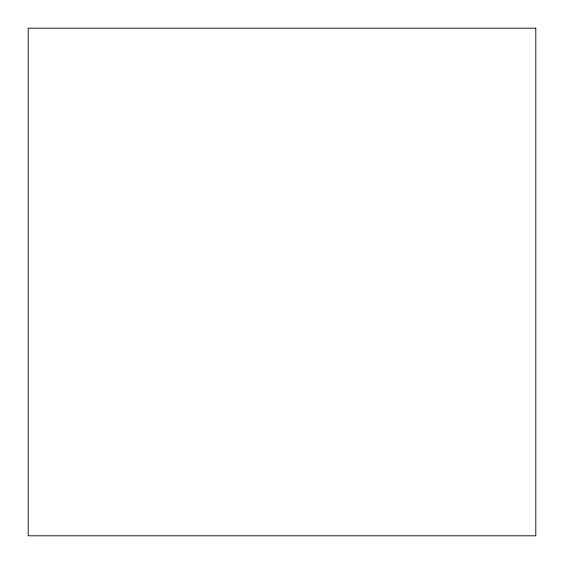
<?xml version="1.0" encoding="UTF-8"?>
<svg xmlns="http://www.w3.org/2000/svg" width="564" height="564" viewBox="0 0 564 564"><rect width="100%" height="100%" fill="white"/><g stroke="black" fill="none" stroke-linecap="round" stroke-linejoin="round"><path stroke-width="0.85" d="M535.8 28.2L28.2 28.2L28.2 535.8L535.8 535.8L535.8 28.2"/></g></svg>
